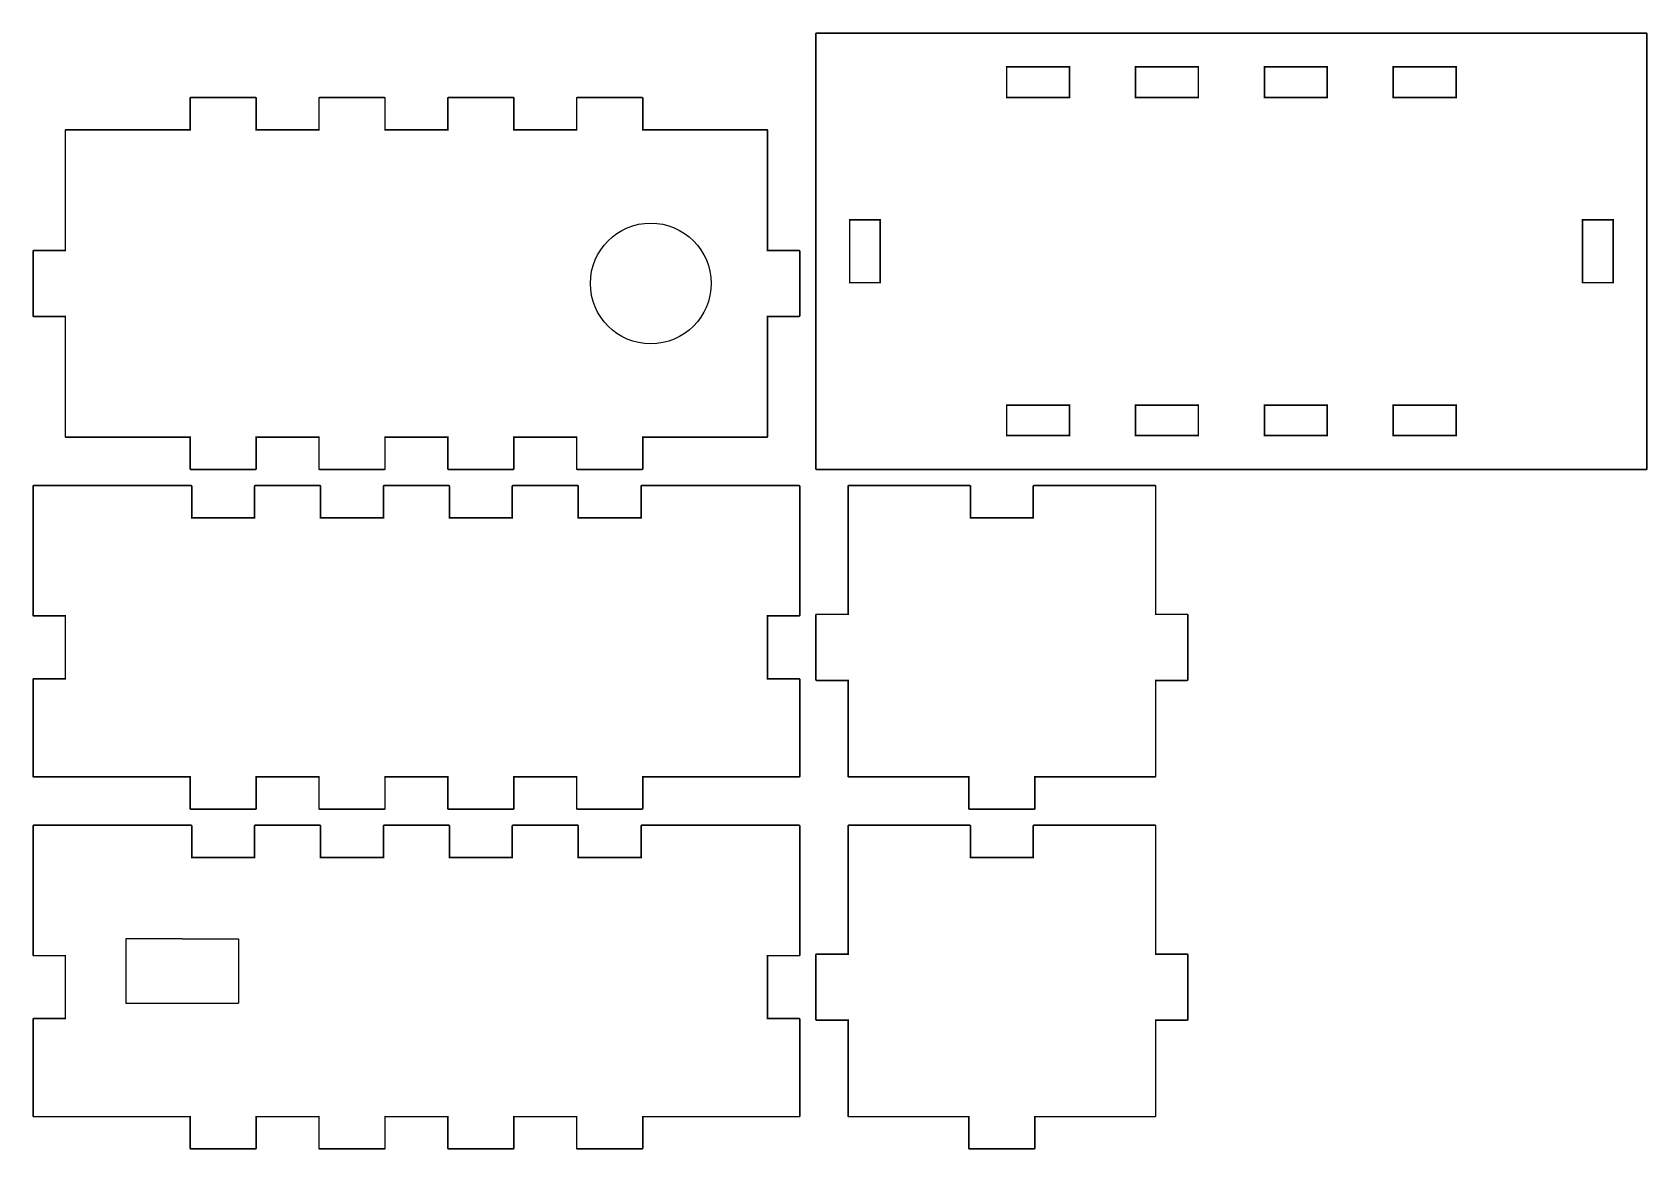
# Model space of a CAD drawing. Extents: x 10 to 210, y 22 to 161.
import ezdxf

# ---------------------------------------------------------------- set-up
doc = ezdxf.new("R2010")
doc.units = 0
doc.header["$MEASUREMENT"] = 0

msp = doc.modelspace()

# ---------------------------------------------------------------- linework, layer by layer
at = {"color": 5, "linetype": 'Continuous'}
for p, q in [((28.4995, 48.2995), (21.4995, 48.2995)), ((21.4995, 48.2995), (21.4995, 40.2995)), ((28.4995, 48.2995), (35.4995, 48.2995)), ((35.4995, 48.2995), (35.4995, 40.2995)), ((21.4995, 40.2995), (35.4995, 40.2995))]:
    msp.add_line(p, q, dxfattribs=at)
at = {"color": 0}
for points in [[(115.3, 106.6, 0.2, 0.2, 0), (202.3, 106.6, 0.2, 0.2, 0), (210.3, 106.6, 0.2, 0.2, 0), (210.316, 106.6, 0.2, 0.2, 0), (210.37, 106.63, 0.2, 0.2, 0), (210.4, 106.684, 0.2, 0.2, 0), (210.4, 106.7, 0.2, 0.2, 0), (210.4, 114.7, 0.2, 0.2, 0), (210.4, 152.701, 0.2, 0.2, 0), (210.4, 160.7, 0.2, 0.2, 0), (210.4, 160.718, 0.2, 0.2, 0), (210.37, 160.771, 0.2, 0.2, 0), (210.316, 160.801, 0.2, 0.2, 0), (210.3, 160.801, 0.2, 0.2, 0), (202.3, 160.801, 0.2, 0.2, 0), (115.3, 160.801, 0.2, 0.2, 0), (107.299, 160.801, 0.2, 0.2, 0), (107.281, 160.801, 0.2, 0.2, 0), (107.229, 160.771, 0.2, 0.2, 0), (107.2, 160.718, 0.2, 0.2, 0), (107.2, 160.7, 0.2, 0.2, 0), (107.2, 152.701, 0.2, 0.2, 0), (107.2, 114.7, 0.2, 0.2, 0), (107.2, 106.7, 0.2, 0.2, 0), (107.2, 106.684, 0.2, 0.2, 0), (107.229, 106.63, 0.2, 0.2, 0), (107.281, 106.6, 0.2, 0.2, 0), (107.299, 106.6, 0.2, 0.2, 0), (115.3, 106.6, 0.2, 0.2, 0)], [(14.1001, 110.6, 0.2, 0.2, 0), (29.6003, 110.6, 0.2, 0.2, 0), (29.5824, 110.6, 0.2, 0.2, 0), (29.5286, 110.63, 0.2, 0.2, 0), (29.4997, 110.684, 0.2, 0.2, 0), (29.4997, 110.701, 0.2, 0.2, 0), (29.4997, 106.7, 0.2, 0.2, 0), (29.4997, 106.684, 0.2, 0.2, 0), (29.5286, 106.63, 0.2, 0.2, 0), (29.5824, 106.6, 0.2, 0.2, 0), (29.6003, 106.6, 0.2, 0.2, 0), (37.5998, 106.6, 0.2, 0.2, 0), (37.6163, 106.6, 0.2, 0.2, 0), (37.67, 106.63, 0.2, 0.2, 0), (37.7003, 106.684, 0.2, 0.2, 0), (37.7003, 106.7, 0.2, 0.2, 0), (37.7003, 110.701, 0.2, 0.2, 0), (37.7003, 110.684, 0.2, 0.2, 0), (37.67, 110.63, 0.2, 0.2, 0), (37.6163, 110.6, 0.2, 0.2, 0), (37.5998, 110.6, 0.2, 0.2, 0), (45.6008, 110.6, 0.2, 0.2, 0), (45.5828, 110.6, 0.2, 0.2, 0), (45.5291, 110.63, 0.2, 0.2, 0), (45.5002, 110.684, 0.2, 0.2, 0), (45.5002, 110.701, 0.2, 0.2, 0), (45.5002, 106.7, 0.2, 0.2, 0), (45.5002, 106.684, 0.2, 0.2, 0), (45.5291, 106.63, 0.2, 0.2, 0), (45.5828, 106.6, 0.2, 0.2, 0), (45.6008, 106.6, 0.2, 0.2, 0), (53.6004, 106.6, 0.2, 0.2, 0), (53.6166, 106.6, 0.2, 0.2, 0), (53.6706, 106.63, 0.2, 0.2, 0), (53.6995, 106.684, 0.2, 0.2, 0), (53.6995, 106.7, 0.2, 0.2, 0), (53.6995, 110.701, 0.2, 0.2, 0), (53.6995, 110.684, 0.2, 0.2, 0), (53.6706, 110.63, 0.2, 0.2, 0), (53.6166, 110.6, 0.2, 0.2, 0), (53.6004, 110.6, 0.2, 0.2, 0), (61.5996, 110.6, 0.2, 0.2, 0), (61.5819, 110.6, 0.2, 0.2, 0), (61.5294, 110.63, 0.2, 0.2, 0), (61.5005, 110.684, 0.2, 0.2, 0), (61.5005, 110.701, 0.2, 0.2, 0), (61.5005, 106.7, 0.2, 0.2, 0), (61.5005, 106.684, 0.2, 0.2, 0), (61.5294, 106.63, 0.2, 0.2, 0), (61.5819, 106.6, 0.2, 0.2, 0), (61.5996, 106.6, 0.2, 0.2, 0), (69.5992, 106.6, 0.2, 0.2, 0), (69.6158, 106.6, 0.2, 0.2, 0), (69.6694, 106.63, 0.2, 0.2, 0), (69.6997, 106.684, 0.2, 0.2, 0), (69.6997, 106.7, 0.2, 0.2, 0), (69.6997, 110.701, 0.2, 0.2, 0), (69.6997, 110.684, 0.2, 0.2, 0), (69.6694, 110.63, 0.2, 0.2, 0), (69.6158, 110.6, 0.2, 0.2, 0), (69.5992, 110.6, 0.2, 0.2, 0), (77.6002, 110.6, 0.2, 0.2, 0), (77.5822, 110.6, 0.2, 0.2, 0), (77.5286, 110.63, 0.2, 0.2, 0), (77.4996, 110.684, 0.2, 0.2, 0), (77.4996, 110.701, 0.2, 0.2, 0), (77.4996, 106.7, 0.2, 0.2, 0), (77.4996, 106.684, 0.2, 0.2, 0), (77.5286, 106.63, 0.2, 0.2, 0), (77.5822, 106.6, 0.2, 0.2, 0), (77.6002, 106.6, 0.2, 0.2, 0), (85.5998, 106.6, 0.2, 0.2, 0), (85.616, 106.6, 0.2, 0.2, 0), (85.67, 106.63, 0.2, 0.2, 0), (85.7003, 106.684, 0.2, 0.2, 0), (85.7003, 106.7, 0.2, 0.2, 0), (85.7003, 110.701, 0.2, 0.2, 0), (85.7003, 110.684, 0.2, 0.2, 0), (85.67, 110.63, 0.2, 0.2, 0), (85.616, 110.6, 0.2, 0.2, 0), (85.5998, 110.6, 0.2, 0.2, 0), (101.1, 110.6, 0.2, 0.2, 0), (101.116, 110.6, 0.2, 0.2, 0), (101.17, 110.63, 0.2, 0.2, 0), (101.2, 110.684, 0.2, 0.2, 0), (101.2, 110.701, 0.2, 0.2, 0), (101.2, 125.7, 0.2, 0.2, 0), (101.2, 125.684, 0.2, 0.2, 0), (101.17, 125.63, 0.2, 0.2, 0), (101.116, 125.6, 0.2, 0.2, 0), (101.1, 125.6, 0.2, 0.2, 0), (105.1, 125.6, 0.2, 0.2, 0), (105.117, 125.6, 0.2, 0.2, 0), (105.17, 125.63, 0.2, 0.2, 0), (105.199, 125.684, 0.2, 0.2, 0), (105.199, 125.7, 0.2, 0.2, 0), (105.199, 133.7, 0.2, 0.2, 0), (105.199, 133.718, 0.2, 0.2, 0), (105.17, 133.772, 0.2, 0.2, 0), (105.117, 133.801, 0.2, 0.2, 0), (105.1, 133.801, 0.2, 0.2, 0), (101.1, 133.801, 0.2, 0.2, 0), (101.116, 133.801, 0.2, 0.2, 0), (101.17, 133.772, 0.2, 0.2, 0), (101.2, 133.718, 0.2, 0.2, 0), (101.2, 133.7, 0.2, 0.2, 0), (101.2, 148.7, 0.2, 0.2, 0), (101.2, 148.718, 0.2, 0.2, 0), (101.17, 148.772, 0.2, 0.2, 0), (101.116, 148.801, 0.2, 0.2, 0), (101.1, 148.801, 0.2, 0.2, 0), (85.5998, 148.801, 0.2, 0.2, 0), (85.616, 148.801, 0.2, 0.2, 0), (85.67, 148.772, 0.2, 0.2, 0), (85.7003, 148.718, 0.2, 0.2, 0), (85.7003, 148.7, 0.2, 0.2, 0), (85.7003, 152.701, 0.2, 0.2, 0), (85.7003, 152.718, 0.2, 0.2, 0), (85.67, 152.771, 0.2, 0.2, 0), (85.616, 152.8, 0.2, 0.2, 0), (85.5998, 152.8, 0.2, 0.2, 0), (77.6002, 152.8, 0.2, 0.2, 0), (77.5822, 152.8, 0.2, 0.2, 0), (77.5286, 152.771, 0.2, 0.2, 0), (77.4996, 152.718, 0.2, 0.2, 0), (77.4996, 152.701, 0.2, 0.2, 0), (77.4996, 148.7, 0.2, 0.2, 0), (77.4996, 148.718, 0.2, 0.2, 0), (77.5286, 148.772, 0.2, 0.2, 0), (77.5822, 148.801, 0.2, 0.2, 0), (77.6002, 148.801, 0.2, 0.2, 0), (69.5992, 148.801, 0.2, 0.2, 0), (69.6158, 148.801, 0.2, 0.2, 0), (69.6694, 148.772, 0.2, 0.2, 0), (69.6997, 148.718, 0.2, 0.2, 0), (69.6997, 148.7, 0.2, 0.2, 0), (69.6997, 152.701, 0.2, 0.2, 0), (69.6997, 152.718, 0.2, 0.2, 0), (69.6694, 152.771, 0.2, 0.2, 0), (69.6158, 152.8, 0.2, 0.2, 0), (69.5992, 152.8, 0.2, 0.2, 0), (61.5996, 152.8, 0.2, 0.2, 0), (61.5819, 152.8, 0.2, 0.2, 0), (61.5294, 152.771, 0.2, 0.2, 0), (61.5005, 152.718, 0.2, 0.2, 0), (61.5005, 152.701, 0.2, 0.2, 0), (61.5005, 148.7, 0.2, 0.2, 0), (61.5005, 148.718, 0.2, 0.2, 0), (61.5294, 148.772, 0.2, 0.2, 0), (61.5819, 148.801, 0.2, 0.2, 0), (61.5996, 148.801, 0.2, 0.2, 0), (53.6004, 148.801, 0.2, 0.2, 0), (53.6166, 148.801, 0.2, 0.2, 0), (53.6706, 148.772, 0.2, 0.2, 0), (53.6995, 148.718, 0.2, 0.2, 0), (53.6995, 148.7, 0.2, 0.2, 0), (53.6995, 152.701, 0.2, 0.2, 0), (53.6995, 152.718, 0.2, 0.2, 0), (53.6706, 152.771, 0.2, 0.2, 0), (53.6166, 152.8, 0.2, 0.2, 0), (53.6004, 152.8, 0.2, 0.2, 0), (45.6008, 152.8, 0.2, 0.2, 0), (45.5828, 152.8, 0.2, 0.2, 0), (45.5291, 152.771, 0.2, 0.2, 0), (45.5002, 152.718, 0.2, 0.2, 0), (45.5002, 152.701, 0.2, 0.2, 0), (45.5002, 148.7, 0.2, 0.2, 0), (45.5002, 148.718, 0.2, 0.2, 0), (45.5291, 148.772, 0.2, 0.2, 0), (45.5828, 148.801, 0.2, 0.2, 0), (45.6008, 148.801, 0.2, 0.2, 0), (37.5998, 148.801, 0.2, 0.2, 0), (37.6163, 148.801, 0.2, 0.2, 0), (37.67, 148.772, 0.2, 0.2, 0), (37.7003, 148.718, 0.2, 0.2, 0), (37.7003, 148.7, 0.2, 0.2, 0), (37.7003, 152.701, 0.2, 0.2, 0), (37.7003, 152.718, 0.2, 0.2, 0), (37.67, 152.771, 0.2, 0.2, 0), (37.6163, 152.8, 0.2, 0.2, 0), (37.5998, 152.8, 0.2, 0.2, 0), (29.6003, 152.8, 0.2, 0.2, 0), (29.5824, 152.8, 0.2, 0.2, 0), (29.5286, 152.771, 0.2, 0.2, 0), (29.4997, 152.718, 0.2, 0.2, 0), (29.4997, 152.701, 0.2, 0.2, 0), (29.4997, 148.7, 0.2, 0.2, 0), (29.4997, 148.718, 0.2, 0.2, 0), (29.5286, 148.772, 0.2, 0.2, 0), (29.5824, 148.801, 0.2, 0.2, 0), (29.6003, 148.801, 0.2, 0.2, 0), (14.1001, 148.801, 0.2, 0.2, 0), (14.0822, 148.801, 0.2, 0.2, 0), (14.0284, 148.772, 0.2, 0.2, 0), (13.9995, 148.718, 0.2, 0.2, 0), (13.9995, 148.7, 0.2, 0.2, 0), (13.9995, 133.7, 0.2, 0.2, 0), (13.9995, 133.718, 0.2, 0.2, 0), (14.0284, 133.772, 0.2, 0.2, 0), (14.0822, 133.801, 0.2, 0.2, 0), (14.1001, 133.801, 0.2, 0.2, 0), (10.0996, 133.801, 0.2, 0.2, 0), (10.0817, 133.801, 0.2, 0.2, 0), (10.0294, 133.772, 0.2, 0.2, 0), (10.0004, 133.718, 0.2, 0.2, 0), (10.0004, 133.7, 0.2, 0.2, 0), (10.0004, 125.7, 0.2, 0.2, 0), (10.0004, 125.684, 0.2, 0.2, 0), (10.0294, 125.63, 0.2, 0.2, 0), (10.0817, 125.6, 0.2, 0.2, 0), (10.0996, 125.6, 0.2, 0.2, 0), (14.1001, 125.6, 0.2, 0.2, 0), (14.0822, 125.6, 0.2, 0.2, 0), (14.0284, 125.63, 0.2, 0.2, 0), (13.9995, 125.684, 0.2, 0.2, 0), (13.9995, 125.7, 0.2, 0.2, 0), (13.9995, 110.701, 0.2, 0.2, 0), (13.9995, 110.684, 0.2, 0.2, 0), (14.0284, 110.63, 0.2, 0.2, 0), (14.0822, 110.6, 0.2, 0.2, 0), (14.1001, 110.6, 0.2, 0.2, 0)], [(14.1001, 68.4004, 0.2, 0.2, 0), (29.6003, 68.4004, 0.2, 0.2, 0), (29.5824, 68.4004, 0.2, 0.2, 0), (29.5286, 68.4294, 0.2, 0.2, 0), (29.4997, 68.483, 0.2, 0.2, 0), (29.4997, 68.4996, 0.2, 0.2, 0), (29.4997, 64.5005, 0.2, 0.2, 0), (29.4997, 64.4839, 0.2, 0.2, 0), (29.5286, 64.4303, 0.2, 0.2, 0), (29.5824, 64.3999, 0.2, 0.2, 0), (29.6003, 64.3999, 0.2, 0.2, 0), (37.5998, 64.3999, 0.2, 0.2, 0), (37.6163, 64.3999, 0.2, 0.2, 0), (37.67, 64.4303, 0.2, 0.2, 0), (37.7003, 64.4839, 0.2, 0.2, 0), (37.7003, 64.5005, 0.2, 0.2, 0), (37.7003, 68.4996, 0.2, 0.2, 0), (37.7003, 68.483, 0.2, 0.2, 0), (37.67, 68.4294, 0.2, 0.2, 0), (37.6163, 68.4004, 0.2, 0.2, 0), (37.5998, 68.4004, 0.2, 0.2, 0), (45.6008, 68.4004, 0.2, 0.2, 0), (45.5828, 68.4004, 0.2, 0.2, 0), (45.5291, 68.4294, 0.2, 0.2, 0), (45.5002, 68.483, 0.2, 0.2, 0), (45.5002, 68.4996, 0.2, 0.2, 0), (45.5002, 64.5005, 0.2, 0.2, 0), (45.5002, 64.4839, 0.2, 0.2, 0), (45.5291, 64.4303, 0.2, 0.2, 0), (45.5828, 64.3999, 0.2, 0.2, 0), (45.6008, 64.3999, 0.2, 0.2, 0), (53.6004, 64.3999, 0.2, 0.2, 0), (53.6166, 64.3999, 0.2, 0.2, 0), (53.6706, 64.4303, 0.2, 0.2, 0), (53.6995, 64.4839, 0.2, 0.2, 0), (53.6995, 64.5005, 0.2, 0.2, 0), (53.6995, 68.4996, 0.2, 0.2, 0), (53.6995, 68.483, 0.2, 0.2, 0), (53.6706, 68.4294, 0.2, 0.2, 0), (53.6166, 68.4004, 0.2, 0.2, 0), (53.6004, 68.4004, 0.2, 0.2, 0), (61.5996, 68.4004, 0.2, 0.2, 0), (61.5819, 68.4004, 0.2, 0.2, 0), (61.5294, 68.4294, 0.2, 0.2, 0), (61.5005, 68.483, 0.2, 0.2, 0), (61.5005, 68.4996, 0.2, 0.2, 0), (61.5005, 64.5005, 0.2, 0.2, 0), (61.5005, 64.4839, 0.2, 0.2, 0), (61.5294, 64.4303, 0.2, 0.2, 0), (61.5819, 64.3999, 0.2, 0.2, 0), (61.5996, 64.3999, 0.2, 0.2, 0), (69.5992, 64.3999, 0.2, 0.2, 0), (69.6158, 64.3999, 0.2, 0.2, 0), (69.6694, 64.4303, 0.2, 0.2, 0), (69.6997, 64.4839, 0.2, 0.2, 0), (69.6997, 64.5005, 0.2, 0.2, 0), (69.6997, 68.4996, 0.2, 0.2, 0), (69.6997, 68.483, 0.2, 0.2, 0), (69.6694, 68.4294, 0.2, 0.2, 0), (69.6158, 68.4004, 0.2, 0.2, 0), (69.5992, 68.4004, 0.2, 0.2, 0), (77.6002, 68.4004, 0.2, 0.2, 0), (77.5822, 68.4004, 0.2, 0.2, 0), (77.5286, 68.4294, 0.2, 0.2, 0), (77.4996, 68.483, 0.2, 0.2, 0), (77.4996, 68.4996, 0.2, 0.2, 0), (77.4996, 64.5005, 0.2, 0.2, 0), (77.4996, 64.4839, 0.2, 0.2, 0), (77.5286, 64.4303, 0.2, 0.2, 0), (77.5822, 64.3999, 0.2, 0.2, 0), (77.6002, 64.3999, 0.2, 0.2, 0), (85.5998, 64.3999, 0.2, 0.2, 0), (85.616, 64.3999, 0.2, 0.2, 0), (85.67, 64.4303, 0.2, 0.2, 0), (85.7003, 64.4839, 0.2, 0.2, 0), (85.7003, 64.5005, 0.2, 0.2, 0), (85.7003, 68.4996, 0.2, 0.2, 0), (85.7003, 68.483, 0.2, 0.2, 0), (85.67, 68.4294, 0.2, 0.2, 0), (85.616, 68.4004, 0.2, 0.2, 0), (85.5998, 68.4004, 0.2, 0.2, 0), (101.1, 68.4004, 0.2, 0.2, 0), (105.1, 68.4004, 0.2, 0.2, 0), (105.117, 68.4004, 0.2, 0.2, 0), (105.17, 68.4294, 0.2, 0.2, 0), (105.199, 68.483, 0.2, 0.2, 0), (105.199, 68.4996, 0.2, 0.2, 0), (105.199, 80.4997, 0.2, 0.2, 0), (105.199, 80.5173, 0.2, 0.2, 0), (105.17, 80.5713, 0.2, 0.2, 0), (105.117, 80.6002, 0.2, 0.2, 0), (105.1, 80.6002, 0.2, 0.2, 0), (101.1, 80.6002, 0.2, 0.2, 0), (101.116, 80.6002, 0.2, 0.2, 0), (101.17, 80.5713, 0.2, 0.2, 0), (101.2, 80.5173, 0.2, 0.2, 0), (101.2, 80.4997, 0.2, 0.2, 0), (101.2, 88.5003, 0.2, 0.2, 0), (101.2, 88.4837, 0.2, 0.2, 0), (101.17, 88.4301, 0.2, 0.2, 0), (101.116, 88.3998, 0.2, 0.2, 0), (101.1, 88.3998, 0.2, 0.2, 0), (105.1, 88.3998, 0.2, 0.2, 0), (105.117, 88.3998, 0.2, 0.2, 0), (105.17, 88.4301, 0.2, 0.2, 0), (105.199, 88.4837, 0.2, 0.2, 0), (105.199, 88.5003, 0.2, 0.2, 0), (105.199, 100.5, 0.2, 0.2, 0), (105.199, 104.499, 0.2, 0.2, 0), (105.199, 104.517, 0.2, 0.2, 0), (105.17, 104.571, 0.2, 0.2, 0), (105.117, 104.6, 0.2, 0.2, 0), (105.1, 104.6, 0.2, 0.2, 0), (101.1, 104.6, 0.2, 0.2, 0), (85.5998, 104.6, 0.2, 0.2, 0), (85.5818, 104.6, 0.2, 0.2, 0), (85.5292, 104.571, 0.2, 0.2, 0), (85.5003, 104.517, 0.2, 0.2, 0), (85.5003, 104.499, 0.2, 0.2, 0), (85.5003, 100.5, 0.2, 0.2, 0), (85.5003, 100.518, 0.2, 0.2, 0), (85.5292, 100.571, 0.2, 0.2, 0), (85.5818, 100.6, 0.2, 0.2, 0), (85.5998, 100.6, 0.2, 0.2, 0), (77.6002, 100.6, 0.2, 0.2, 0), (77.6168, 100.6, 0.2, 0.2, 0), (77.6704, 100.571, 0.2, 0.2, 0), (77.7007, 100.518, 0.2, 0.2, 0), (77.7007, 100.5, 0.2, 0.2, 0), (77.7007, 104.499, 0.2, 0.2, 0), (77.7007, 104.517, 0.2, 0.2, 0), (77.6704, 104.571, 0.2, 0.2, 0), (77.6168, 104.6, 0.2, 0.2, 0), (77.6002, 104.6, 0.2, 0.2, 0), (69.5992, 104.6, 0.2, 0.2, 0), (69.5812, 104.6, 0.2, 0.2, 0), (69.529, 104.571, 0.2, 0.2, 0), (69.5, 104.517, 0.2, 0.2, 0), (69.5, 104.499, 0.2, 0.2, 0), (69.5, 100.5, 0.2, 0.2, 0), (69.5, 100.518, 0.2, 0.2, 0), (69.529, 100.571, 0.2, 0.2, 0), (69.5812, 100.6, 0.2, 0.2, 0), (69.5992, 100.6, 0.2, 0.2, 0), (61.5996, 100.6, 0.2, 0.2, 0), (61.6162, 100.6, 0.2, 0.2, 0), (61.6701, 100.571, 0.2, 0.2, 0), (61.7001, 100.518, 0.2, 0.2, 0), (61.7001, 100.5, 0.2, 0.2, 0), (61.7001, 104.499, 0.2, 0.2, 0), (61.7001, 104.517, 0.2, 0.2, 0), (61.6701, 104.571, 0.2, 0.2, 0), (61.6162, 104.6, 0.2, 0.2, 0), (61.5996, 104.6, 0.2, 0.2, 0), (53.6004, 104.6, 0.2, 0.2, 0), (53.5824, 104.6, 0.2, 0.2, 0), (53.5284, 104.571, 0.2, 0.2, 0), (53.4995, 104.517, 0.2, 0.2, 0), (53.4995, 104.499, 0.2, 0.2, 0), (53.4995, 100.5, 0.2, 0.2, 0), (53.4995, 100.518, 0.2, 0.2, 0), (53.5284, 100.571, 0.2, 0.2, 0), (53.5824, 100.6, 0.2, 0.2, 0), (53.6004, 100.6, 0.2, 0.2, 0), (45.6008, 100.6, 0.2, 0.2, 0), (45.6173, 100.6, 0.2, 0.2, 0), (45.6696, 100.571, 0.2, 0.2, 0), (45.6999, 100.518, 0.2, 0.2, 0), (45.6999, 100.5, 0.2, 0.2, 0), (45.6999, 104.499, 0.2, 0.2, 0), (45.6999, 104.517, 0.2, 0.2, 0), (45.6696, 104.571, 0.2, 0.2, 0), (45.6173, 104.6, 0.2, 0.2, 0), (45.6008, 104.6, 0.2, 0.2, 0), (37.5998, 104.6, 0.2, 0.2, 0), (37.5818, 104.6, 0.2, 0.2, 0), (37.5296, 104.571, 0.2, 0.2, 0), (37.5006, 104.517, 0.2, 0.2, 0), (37.5006, 104.499, 0.2, 0.2, 0), (37.5006, 100.5, 0.2, 0.2, 0), (37.5006, 100.518, 0.2, 0.2, 0), (37.5296, 100.571, 0.2, 0.2, 0), (37.5818, 100.6, 0.2, 0.2, 0), (37.5998, 100.6, 0.2, 0.2, 0), (29.6003, 100.6, 0.2, 0.2, 0), (29.6168, 100.6, 0.2, 0.2, 0), (29.6706, 100.571, 0.2, 0.2, 0), (29.6995, 100.518, 0.2, 0.2, 0), (29.6995, 100.5, 0.2, 0.2, 0), (29.6995, 104.499, 0.2, 0.2, 0), (29.6995, 104.517, 0.2, 0.2, 0), (29.6706, 104.571, 0.2, 0.2, 0), (29.6168, 104.6, 0.2, 0.2, 0), (29.6003, 104.6, 0.2, 0.2, 0), (14.1001, 104.6, 0.2, 0.2, 0), (10.0996, 104.6, 0.2, 0.2, 0), (10.0817, 104.6, 0.2, 0.2, 0), (10.0294, 104.571, 0.2, 0.2, 0), (10.0004, 104.517, 0.2, 0.2, 0), (10.0004, 104.499, 0.2, 0.2, 0), (10.0004, 100.5, 0.2, 0.2, 0), (10.0004, 88.5003, 0.2, 0.2, 0), (10.0004, 88.4837, 0.2, 0.2, 0), (10.0294, 88.4301, 0.2, 0.2, 0), (10.0817, 88.3998, 0.2, 0.2, 0), (10.0996, 88.3998, 0.2, 0.2, 0), (14.1001, 88.3998, 0.2, 0.2, 0), (14.0822, 88.3998, 0.2, 0.2, 0), (14.0284, 88.4301, 0.2, 0.2, 0), (13.9995, 88.4837, 0.2, 0.2, 0), (13.9995, 88.5003, 0.2, 0.2, 0), (13.9995, 80.4997, 0.2, 0.2, 0), (13.9995, 80.5173, 0.2, 0.2, 0), (14.0284, 80.5713, 0.2, 0.2, 0), (14.0822, 80.6002, 0.2, 0.2, 0), (14.1001, 80.6002, 0.2, 0.2, 0), (10.0996, 80.6002, 0.2, 0.2, 0), (10.0817, 80.6002, 0.2, 0.2, 0), (10.0294, 80.5713, 0.2, 0.2, 0), (10.0004, 80.5173, 0.2, 0.2, 0), (10.0004, 80.4997, 0.2, 0.2, 0), (10.0004, 68.4996, 0.2, 0.2, 0), (10.0004, 68.483, 0.2, 0.2, 0), (10.0294, 68.4294, 0.2, 0.2, 0), (10.0817, 68.4004, 0.2, 0.2, 0), (10.0996, 68.4004, 0.2, 0.2, 0), (14.1001, 68.4004, 0.2, 0.2, 0)], [(111.3, 68.4004, 0.2, 0.2, 0), (126.3, 68.4004, 0.2, 0.2, 0), (126.282, 68.4004, 0.2, 0.2, 0), (126.228, 68.4294, 0.2, 0.2, 0), (126.199, 68.483, 0.2, 0.2, 0), (126.199, 68.4996, 0.2, 0.2, 0), (126.199, 64.5005, 0.2, 0.2, 0), (126.199, 64.4839, 0.2, 0.2, 0), (126.228, 64.4303, 0.2, 0.2, 0), (126.282, 64.3999, 0.2, 0.2, 0), (126.3, 64.3999, 0.2, 0.2, 0), (134.299, 64.3999, 0.2, 0.2, 0), (134.316, 64.3999, 0.2, 0.2, 0), (134.37, 64.4303, 0.2, 0.2, 0), (134.4, 64.4839, 0.2, 0.2, 0), (134.4, 64.5005, 0.2, 0.2, 0), (134.4, 68.4996, 0.2, 0.2, 0), (134.4, 68.483, 0.2, 0.2, 0), (134.37, 68.4294, 0.2, 0.2, 0), (134.316, 68.4004, 0.2, 0.2, 0), (134.299, 68.4004, 0.2, 0.2, 0), (149.301, 68.4004, 0.2, 0.2, 0), (149.317, 68.4004, 0.2, 0.2, 0), (149.37, 68.4294, 0.2, 0.2, 0), (149.4, 68.483, 0.2, 0.2, 0), (149.4, 68.4996, 0.2, 0.2, 0), (149.4, 80.4997, 0.2, 0.2, 0), (149.4, 80.4831, 0.2, 0.2, 0), (149.37, 80.4291, 0.2, 0.2, 0), (149.317, 80.4002, 0.2, 0.2, 0), (149.301, 80.4002, 0.2, 0.2, 0), (153.3, 80.4002, 0.2, 0.2, 0), (153.317, 80.4002, 0.2, 0.2, 0), (153.37, 80.4291, 0.2, 0.2, 0), (153.4, 80.4831, 0.2, 0.2, 0), (153.4, 80.4997, 0.2, 0.2, 0), (153.4, 88.5003, 0.2, 0.2, 0), (153.4, 88.5183, 0.2, 0.2, 0), (153.37, 88.5705, 0.2, 0.2, 0), (153.317, 88.5994, 0.2, 0.2, 0), (153.3, 88.5994, 0.2, 0.2, 0), (149.301, 88.5994, 0.2, 0.2, 0), (149.317, 88.5994, 0.2, 0.2, 0), (149.37, 88.5705, 0.2, 0.2, 0), (149.4, 88.5183, 0.2, 0.2, 0), (149.4, 88.5003, 0.2, 0.2, 0), (149.4, 100.5, 0.2, 0.2, 0), (149.4, 104.499, 0.2, 0.2, 0), (149.4, 104.517, 0.2, 0.2, 0), (149.37, 104.571, 0.2, 0.2, 0), (149.317, 104.6, 0.2, 0.2, 0), (149.301, 104.6, 0.2, 0.2, 0), (134.299, 104.6, 0.2, 0.2, 0), (134.282, 104.6, 0.2, 0.2, 0), (134.229, 104.571, 0.2, 0.2, 0), (134.2, 104.517, 0.2, 0.2, 0), (134.2, 104.499, 0.2, 0.2, 0), (134.2, 100.5, 0.2, 0.2, 0), (134.2, 100.518, 0.2, 0.2, 0), (134.229, 100.571, 0.2, 0.2, 0), (134.282, 100.6, 0.2, 0.2, 0), (134.299, 100.6, 0.2, 0.2, 0), (126.3, 100.6, 0.2, 0.2, 0), (126.317, 100.6, 0.2, 0.2, 0), (126.37, 100.571, 0.2, 0.2, 0), (126.401, 100.518, 0.2, 0.2, 0), (126.401, 100.5, 0.2, 0.2, 0), (126.401, 104.499, 0.2, 0.2, 0), (126.401, 104.517, 0.2, 0.2, 0), (126.37, 104.571, 0.2, 0.2, 0), (126.317, 104.6, 0.2, 0.2, 0), (126.3, 104.6, 0.2, 0.2, 0), (111.3, 104.6, 0.2, 0.2, 0), (111.282, 104.6, 0.2, 0.2, 0), (111.23, 104.571, 0.2, 0.2, 0), (111.201, 104.517, 0.2, 0.2, 0), (111.201, 104.499, 0.2, 0.2, 0), (111.201, 100.5, 0.2, 0.2, 0), (111.201, 88.5003, 0.2, 0.2, 0), (111.201, 88.5183, 0.2, 0.2, 0), (111.23, 88.5705, 0.2, 0.2, 0), (111.282, 88.5994, 0.2, 0.2, 0), (111.3, 88.5994, 0.2, 0.2, 0), (107.299, 88.5994, 0.2, 0.2, 0), (107.281, 88.5994, 0.2, 0.2, 0), (107.229, 88.5705, 0.2, 0.2, 0), (107.2, 88.5183, 0.2, 0.2, 0), (107.2, 88.5003, 0.2, 0.2, 0), (107.2, 80.4997, 0.2, 0.2, 0), (107.2, 80.4831, 0.2, 0.2, 0), (107.229, 80.4291, 0.2, 0.2, 0), (107.281, 80.4002, 0.2, 0.2, 0), (107.299, 80.4002, 0.2, 0.2, 0), (111.3, 80.4002, 0.2, 0.2, 0), (111.282, 80.4002, 0.2, 0.2, 0), (111.23, 80.4291, 0.2, 0.2, 0), (111.201, 80.4831, 0.2, 0.2, 0), (111.201, 80.4997, 0.2, 0.2, 0), (111.201, 68.4996, 0.2, 0.2, 0), (111.201, 68.483, 0.2, 0.2, 0), (111.23, 68.4294, 0.2, 0.2, 0), (111.282, 68.4004, 0.2, 0.2, 0), (111.3, 68.4004, 0.2, 0.2, 0)], [(14.1001, 26.2006, 0.2, 0.2, 0), (29.6003, 26.2006, 0.2, 0.2, 0), (29.5824, 26.2006, 0.2, 0.2, 0), (29.5286, 26.2296, 0.2, 0.2, 0), (29.4997, 26.2833, 0.2, 0.2, 0), (29.4997, 26.2999, 0.2, 0.2, 0), (29.4997, 22.3008, 0.2, 0.2, 0), (29.4997, 22.2843, 0.2, 0.2, 0), (29.5286, 22.2305, 0.2, 0.2, 0), (29.5824, 22.2002, 0.2, 0.2, 0), (29.6003, 22.2002, 0.2, 0.2, 0), (37.5998, 22.2002, 0.2, 0.2, 0), (37.6163, 22.2002, 0.2, 0.2, 0), (37.67, 22.2305, 0.2, 0.2, 0), (37.7003, 22.2843, 0.2, 0.2, 0), (37.7003, 22.3008, 0.2, 0.2, 0), (37.7003, 26.2999, 0.2, 0.2, 0), (37.7003, 26.2833, 0.2, 0.2, 0), (37.67, 26.2296, 0.2, 0.2, 0), (37.6163, 26.2006, 0.2, 0.2, 0), (37.5998, 26.2006, 0.2, 0.2, 0), (45.6008, 26.2006, 0.2, 0.2, 0), (45.5828, 26.2006, 0.2, 0.2, 0), (45.5291, 26.2296, 0.2, 0.2, 0), (45.5002, 26.2833, 0.2, 0.2, 0), (45.5002, 26.2999, 0.2, 0.2, 0), (45.5002, 22.3008, 0.2, 0.2, 0), (45.5002, 22.2843, 0.2, 0.2, 0), (45.5291, 22.2305, 0.2, 0.2, 0), (45.5828, 22.2002, 0.2, 0.2, 0), (45.6008, 22.2002, 0.2, 0.2, 0), (53.6004, 22.2002, 0.2, 0.2, 0), (53.6166, 22.2002, 0.2, 0.2, 0), (53.6706, 22.2305, 0.2, 0.2, 0), (53.6995, 22.2843, 0.2, 0.2, 0), (53.6995, 22.3008, 0.2, 0.2, 0), (53.6995, 26.2999, 0.2, 0.2, 0), (53.6995, 26.2833, 0.2, 0.2, 0), (53.6706, 26.2296, 0.2, 0.2, 0), (53.6166, 26.2006, 0.2, 0.2, 0), (53.6004, 26.2006, 0.2, 0.2, 0), (61.5996, 26.2006, 0.2, 0.2, 0), (61.5819, 26.2006, 0.2, 0.2, 0), (61.5294, 26.2296, 0.2, 0.2, 0), (61.5005, 26.2833, 0.2, 0.2, 0), (61.5005, 26.2999, 0.2, 0.2, 0), (61.5005, 22.3008, 0.2, 0.2, 0), (61.5005, 22.2843, 0.2, 0.2, 0), (61.5294, 22.2305, 0.2, 0.2, 0), (61.5819, 22.2002, 0.2, 0.2, 0), (61.5996, 22.2002, 0.2, 0.2, 0), (69.5992, 22.2002, 0.2, 0.2, 0), (69.6158, 22.2002, 0.2, 0.2, 0), (69.6694, 22.2305, 0.2, 0.2, 0), (69.6997, 22.2843, 0.2, 0.2, 0), (69.6997, 22.3008, 0.2, 0.2, 0), (69.6997, 26.2999, 0.2, 0.2, 0), (69.6997, 26.2833, 0.2, 0.2, 0), (69.6694, 26.2296, 0.2, 0.2, 0), (69.6158, 26.2006, 0.2, 0.2, 0), (69.5992, 26.2006, 0.2, 0.2, 0), (77.6002, 26.2006, 0.2, 0.2, 0), (77.5822, 26.2006, 0.2, 0.2, 0), (77.5286, 26.2296, 0.2, 0.2, 0), (77.4996, 26.2833, 0.2, 0.2, 0), (77.4996, 26.2999, 0.2, 0.2, 0), (77.4996, 22.3008, 0.2, 0.2, 0), (77.4996, 22.2843, 0.2, 0.2, 0), (77.5286, 22.2305, 0.2, 0.2, 0), (77.5822, 22.2002, 0.2, 0.2, 0), (77.6002, 22.2002, 0.2, 0.2, 0), (85.5998, 22.2002, 0.2, 0.2, 0), (85.616, 22.2002, 0.2, 0.2, 0), (85.67, 22.2305, 0.2, 0.2, 0), (85.7003, 22.2843, 0.2, 0.2, 0), (85.7003, 22.3008, 0.2, 0.2, 0), (85.7003, 26.2999, 0.2, 0.2, 0), (85.7003, 26.2833, 0.2, 0.2, 0), (85.67, 26.2296, 0.2, 0.2, 0), (85.616, 26.2006, 0.2, 0.2, 0), (85.5998, 26.2006, 0.2, 0.2, 0), (101.1, 26.2006, 0.2, 0.2, 0), (105.1, 26.2006, 0.2, 0.2, 0), (105.117, 26.2006, 0.2, 0.2, 0), (105.17, 26.2296, 0.2, 0.2, 0), (105.199, 26.2833, 0.2, 0.2, 0), (105.199, 26.2999, 0.2, 0.2, 0), (105.199, 38.2997, 0.2, 0.2, 0), (105.199, 38.3177, 0.2, 0.2, 0), (105.17, 38.3716, 0.2, 0.2, 0), (105.117, 38.4006, 0.2, 0.2, 0), (105.1, 38.4006, 0.2, 0.2, 0), (101.1, 38.4006, 0.2, 0.2, 0), (101.116, 38.4006, 0.2, 0.2, 0), (101.17, 38.3716, 0.2, 0.2, 0), (101.2, 38.3177, 0.2, 0.2, 0), (101.2, 38.2997, 0.2, 0.2, 0), (101.2, 46.2993, 0.2, 0.2, 0), (101.2, 46.2827, 0.2, 0.2, 0), (101.17, 46.2305, 0.2, 0.2, 0), (101.116, 46.2001, 0.2, 0.2, 0), (101.1, 46.2001, 0.2, 0.2, 0), (105.1, 46.2001, 0.2, 0.2, 0), (105.117, 46.2001, 0.2, 0.2, 0), (105.17, 46.2305, 0.2, 0.2, 0), (105.199, 46.2827, 0.2, 0.2, 0), (105.199, 46.2993, 0.2, 0.2, 0), (105.199, 58.3008, 0.2, 0.2, 0), (105.199, 62.2999, 0.2, 0.2, 0), (105.199, 62.3175, 0.2, 0.2, 0), (105.17, 62.3715, 0.2, 0.2, 0), (105.117, 62.4004, 0.2, 0.2, 0), (105.1, 62.4004, 0.2, 0.2, 0), (101.1, 62.4004, 0.2, 0.2, 0), (85.5998, 62.4004, 0.2, 0.2, 0), (85.5818, 62.4004, 0.2, 0.2, 0), (85.5292, 62.3715, 0.2, 0.2, 0), (85.5003, 62.3175, 0.2, 0.2, 0), (85.5003, 62.2999, 0.2, 0.2, 0), (85.5003, 58.3008, 0.2, 0.2, 0), (85.5003, 58.3188, 0.2, 0.2, 0), (85.5292, 58.371, 0.2, 0.2, 0), (85.5818, 58.3999, 0.2, 0.2, 0), (85.5998, 58.3999, 0.2, 0.2, 0), (77.6002, 58.3999, 0.2, 0.2, 0), (77.6168, 58.3999, 0.2, 0.2, 0), (77.6704, 58.371, 0.2, 0.2, 0), (77.7007, 58.3188, 0.2, 0.2, 0), (77.7007, 58.3008, 0.2, 0.2, 0), (77.7007, 62.2999, 0.2, 0.2, 0), (77.7007, 62.3175, 0.2, 0.2, 0), (77.6704, 62.3715, 0.2, 0.2, 0), (77.6168, 62.4004, 0.2, 0.2, 0), (77.6002, 62.4004, 0.2, 0.2, 0), (69.5992, 62.4004, 0.2, 0.2, 0), (69.5812, 62.4004, 0.2, 0.2, 0), (69.529, 62.3715, 0.2, 0.2, 0), (69.5, 62.3175, 0.2, 0.2, 0), (69.5, 62.2999, 0.2, 0.2, 0), (69.5, 58.3008, 0.2, 0.2, 0), (69.5, 58.3188, 0.2, 0.2, 0), (69.529, 58.371, 0.2, 0.2, 0), (69.5812, 58.3999, 0.2, 0.2, 0), (69.5992, 58.3999, 0.2, 0.2, 0), (61.5996, 58.3999, 0.2, 0.2, 0), (61.6162, 58.3999, 0.2, 0.2, 0), (61.6701, 58.371, 0.2, 0.2, 0), (61.7001, 58.3188, 0.2, 0.2, 0), (61.7001, 58.3008, 0.2, 0.2, 0), (61.7001, 62.2999, 0.2, 0.2, 0), (61.7001, 62.3175, 0.2, 0.2, 0), (61.6701, 62.3715, 0.2, 0.2, 0), (61.6162, 62.4004, 0.2, 0.2, 0), (61.5996, 62.4004, 0.2, 0.2, 0), (53.6004, 62.4004, 0.2, 0.2, 0), (53.5824, 62.4004, 0.2, 0.2, 0), (53.5284, 62.3715, 0.2, 0.2, 0), (53.4995, 62.3175, 0.2, 0.2, 0), (53.4995, 62.2999, 0.2, 0.2, 0), (53.4995, 58.3008, 0.2, 0.2, 0), (53.4995, 58.3188, 0.2, 0.2, 0), (53.5284, 58.371, 0.2, 0.2, 0), (53.5824, 58.3999, 0.2, 0.2, 0), (53.6004, 58.3999, 0.2, 0.2, 0), (45.6008, 58.3999, 0.2, 0.2, 0), (45.6173, 58.3999, 0.2, 0.2, 0), (45.6696, 58.371, 0.2, 0.2, 0), (45.6999, 58.3188, 0.2, 0.2, 0), (45.6999, 58.3008, 0.2, 0.2, 0), (45.6999, 62.2999, 0.2, 0.2, 0), (45.6999, 62.3175, 0.2, 0.2, 0), (45.6696, 62.3715, 0.2, 0.2, 0), (45.6173, 62.4004, 0.2, 0.2, 0), (45.6008, 62.4004, 0.2, 0.2, 0), (37.5998, 62.4004, 0.2, 0.2, 0), (37.5818, 62.4004, 0.2, 0.2, 0), (37.5296, 62.3715, 0.2, 0.2, 0), (37.5006, 62.3175, 0.2, 0.2, 0), (37.5006, 62.2999, 0.2, 0.2, 0), (37.5006, 58.3008, 0.2, 0.2, 0), (37.5006, 58.3188, 0.2, 0.2, 0), (37.5296, 58.371, 0.2, 0.2, 0), (37.5818, 58.3999, 0.2, 0.2, 0), (37.5998, 58.3999, 0.2, 0.2, 0), (29.6003, 58.3999, 0.2, 0.2, 0), (29.6168, 58.3999, 0.2, 0.2, 0), (29.6706, 58.371, 0.2, 0.2, 0), (29.6995, 58.3188, 0.2, 0.2, 0), (29.6995, 58.3008, 0.2, 0.2, 0), (29.6995, 62.2999, 0.2, 0.2, 0), (29.6995, 62.3175, 0.2, 0.2, 0), (29.6706, 62.3715, 0.2, 0.2, 0), (29.6168, 62.4004, 0.2, 0.2, 0), (29.6003, 62.4004, 0.2, 0.2, 0), (14.1001, 62.4004, 0.2, 0.2, 0), (10.0996, 62.4004, 0.2, 0.2, 0), (10.0817, 62.4004, 0.2, 0.2, 0), (10.0294, 62.3715, 0.2, 0.2, 0), (10.0004, 62.3175, 0.2, 0.2, 0), (10.0004, 62.2999, 0.2, 0.2, 0), (10.0004, 58.3008, 0.2, 0.2, 0), (10.0004, 46.2993, 0.2, 0.2, 0), (10.0004, 46.2827, 0.2, 0.2, 0), (10.0294, 46.2305, 0.2, 0.2, 0), (10.0817, 46.2001, 0.2, 0.2, 0), (10.0996, 46.2001, 0.2, 0.2, 0), (14.1001, 46.2001, 0.2, 0.2, 0), (14.0822, 46.2001, 0.2, 0.2, 0), (14.0284, 46.2305, 0.2, 0.2, 0), (13.9995, 46.2827, 0.2, 0.2, 0), (13.9995, 46.2993, 0.2, 0.2, 0), (13.9995, 38.2997, 0.2, 0.2, 0), (13.9995, 38.3177, 0.2, 0.2, 0), (14.0284, 38.3716, 0.2, 0.2, 0), (14.0822, 38.4006, 0.2, 0.2, 0), (14.1001, 38.4006, 0.2, 0.2, 0), (10.0996, 38.4006, 0.2, 0.2, 0), (10.0817, 38.4006, 0.2, 0.2, 0), (10.0294, 38.3716, 0.2, 0.2, 0), (10.0004, 38.3177, 0.2, 0.2, 0), (10.0004, 38.2997, 0.2, 0.2, 0), (10.0004, 26.2999, 0.2, 0.2, 0), (10.0004, 26.2833, 0.2, 0.2, 0), (10.0294, 26.2296, 0.2, 0.2, 0), (10.0817, 26.2006, 0.2, 0.2, 0), (10.0996, 26.2006, 0.2, 0.2, 0), (14.1001, 26.2006, 0.2, 0.2, 0)], [(111.3, 26.2006, 0.2, 0.2, 0), (126.3, 26.2006, 0.2, 0.2, 0), (126.282, 26.2006, 0.2, 0.2, 0), (126.228, 26.2296, 0.2, 0.2, 0), (126.199, 26.2833, 0.2, 0.2, 0), (126.199, 26.2999, 0.2, 0.2, 0), (126.199, 22.3008, 0.2, 0.2, 0), (126.199, 22.2843, 0.2, 0.2, 0), (126.228, 22.2305, 0.2, 0.2, 0), (126.282, 22.2002, 0.2, 0.2, 0), (126.3, 22.2002, 0.2, 0.2, 0), (134.299, 22.2002, 0.2, 0.2, 0), (134.316, 22.2002, 0.2, 0.2, 0), (134.37, 22.2305, 0.2, 0.2, 0), (134.4, 22.2843, 0.2, 0.2, 0), (134.4, 22.3008, 0.2, 0.2, 0), (134.4, 26.2999, 0.2, 0.2, 0), (134.4, 26.2833, 0.2, 0.2, 0), (134.37, 26.2296, 0.2, 0.2, 0), (134.316, 26.2006, 0.2, 0.2, 0), (134.299, 26.2006, 0.2, 0.2, 0), (149.301, 26.2006, 0.2, 0.2, 0), (149.317, 26.2006, 0.2, 0.2, 0), (149.37, 26.2296, 0.2, 0.2, 0), (149.4, 26.2833, 0.2, 0.2, 0), (149.4, 26.2999, 0.2, 0.2, 0), (149.4, 38.2997, 0.2, 0.2, 0), (149.4, 38.2834, 0.2, 0.2, 0), (149.37, 38.2295, 0.2, 0.2, 0), (149.317, 38.1991, 0.2, 0.2, 0), (149.301, 38.1991, 0.2, 0.2, 0), (153.3, 38.1991, 0.2, 0.2, 0), (153.317, 38.1991, 0.2, 0.2, 0), (153.37, 38.2295, 0.2, 0.2, 0), (153.4, 38.2834, 0.2, 0.2, 0), (153.4, 38.2997, 0.2, 0.2, 0), (153.4, 46.2993, 0.2, 0.2, 0), (153.4, 46.3173, 0.2, 0.2, 0), (153.37, 46.3709, 0.2, 0.2, 0), (153.317, 46.3998, 0.2, 0.2, 0), (153.3, 46.3998, 0.2, 0.2, 0), (149.301, 46.3998, 0.2, 0.2, 0), (149.317, 46.3998, 0.2, 0.2, 0), (149.37, 46.3709, 0.2, 0.2, 0), (149.4, 46.3173, 0.2, 0.2, 0), (149.4, 46.2993, 0.2, 0.2, 0), (149.4, 58.3008, 0.2, 0.2, 0), (149.4, 62.2999, 0.2, 0.2, 0), (149.4, 62.3175, 0.2, 0.2, 0), (149.37, 62.3715, 0.2, 0.2, 0), (149.317, 62.4004, 0.2, 0.2, 0), (149.301, 62.4004, 0.2, 0.2, 0), (134.299, 62.4004, 0.2, 0.2, 0), (134.282, 62.4004, 0.2, 0.2, 0), (134.229, 62.3715, 0.2, 0.2, 0), (134.2, 62.3175, 0.2, 0.2, 0), (134.2, 62.2999, 0.2, 0.2, 0), (134.2, 58.3008, 0.2, 0.2, 0), (134.2, 58.3188, 0.2, 0.2, 0), (134.229, 58.371, 0.2, 0.2, 0), (134.282, 58.3999, 0.2, 0.2, 0), (134.299, 58.3999, 0.2, 0.2, 0), (126.3, 58.3999, 0.2, 0.2, 0), (126.317, 58.3999, 0.2, 0.2, 0), (126.37, 58.371, 0.2, 0.2, 0), (126.401, 58.3188, 0.2, 0.2, 0), (126.401, 58.3008, 0.2, 0.2, 0), (126.401, 62.2999, 0.2, 0.2, 0), (126.401, 62.3175, 0.2, 0.2, 0), (126.37, 62.3715, 0.2, 0.2, 0), (126.317, 62.4004, 0.2, 0.2, 0), (126.3, 62.4004, 0.2, 0.2, 0), (111.3, 62.4004, 0.2, 0.2, 0), (111.282, 62.4004, 0.2, 0.2, 0), (111.23, 62.3715, 0.2, 0.2, 0), (111.201, 62.3175, 0.2, 0.2, 0), (111.201, 62.2999, 0.2, 0.2, 0), (111.201, 58.3008, 0.2, 0.2, 0), (111.201, 46.2993, 0.2, 0.2, 0), (111.201, 46.3173, 0.2, 0.2, 0), (111.23, 46.3709, 0.2, 0.2, 0), (111.282, 46.3998, 0.2, 0.2, 0), (111.3, 46.3998, 0.2, 0.2, 0), (107.299, 46.3998, 0.2, 0.2, 0), (107.281, 46.3998, 0.2, 0.2, 0), (107.229, 46.3709, 0.2, 0.2, 0), (107.2, 46.3173, 0.2, 0.2, 0), (107.2, 46.2993, 0.2, 0.2, 0), (107.2, 38.2997, 0.2, 0.2, 0), (107.2, 38.2834, 0.2, 0.2, 0), (107.229, 38.2295, 0.2, 0.2, 0), (107.281, 38.1991, 0.2, 0.2, 0), (107.299, 38.1991, 0.2, 0.2, 0), (111.3, 38.1991, 0.2, 0.2, 0), (111.282, 38.1991, 0.2, 0.2, 0), (111.23, 38.2295, 0.2, 0.2, 0), (111.201, 38.2834, 0.2, 0.2, 0), (111.201, 38.2997, 0.2, 0.2, 0), (111.201, 26.2999, 0.2, 0.2, 0), (111.201, 26.2833, 0.2, 0.2, 0), (111.23, 26.2296, 0.2, 0.2, 0), (111.282, 26.2006, 0.2, 0.2, 0), (111.3, 26.2006, 0.2, 0.2, 0)]]:
    msp.add_lwpolyline(points, format="xyseb", close=True, dxfattribs=at)
at = {"color": 5}
for points in [[(134.8, 156.6, 0.2, 0.2, 0), (138.8, 156.6, 0.2, 0.2, 0), (138.782, 156.6, 0.2, 0.2, 0), (138.728, 156.629, 0.2, 0.2, 0), (138.7, 156.683, 0.2, 0.2, 0), (138.7, 156.7, 0.2, 0.2, 0), (138.7, 152.701, 0.2, 0.2, 0), (138.7, 152.718, 0.2, 0.2, 0), (138.728, 152.771, 0.2, 0.2, 0), (138.782, 152.8, 0.2, 0.2, 0), (138.8, 152.8, 0.2, 0.2, 0), (130.8, 152.8, 0.2, 0.2, 0), (130.817, 152.8, 0.2, 0.2, 0), (130.871, 152.771, 0.2, 0.2, 0), (130.9, 152.718, 0.2, 0.2, 0), (130.9, 152.701, 0.2, 0.2, 0), (130.9, 156.7, 0.2, 0.2, 0), (130.9, 156.683, 0.2, 0.2, 0), (130.871, 156.629, 0.2, 0.2, 0), (130.817, 156.6, 0.2, 0.2, 0), (130.8, 156.6, 0.2, 0.2, 0), (134.8, 156.6, 0.2, 0.2, 0)], [(150.8, 156.6, 0.2, 0.2, 0), (154.801, 156.6, 0.2, 0.2, 0), (154.783, 156.6, 0.2, 0.2, 0), (154.729, 156.629, 0.2, 0.2, 0), (154.7, 156.683, 0.2, 0.2, 0), (154.7, 156.7, 0.2, 0.2, 0), (154.7, 152.701, 0.2, 0.2, 0), (154.7, 152.718, 0.2, 0.2, 0), (154.729, 152.771, 0.2, 0.2, 0), (154.783, 152.8, 0.2, 0.2, 0), (154.801, 152.8, 0.2, 0.2, 0), (146.8, 152.8, 0.2, 0.2, 0), (146.816, 152.8, 0.2, 0.2, 0), (146.87, 152.771, 0.2, 0.2, 0), (146.9, 152.718, 0.2, 0.2, 0), (146.9, 152.701, 0.2, 0.2, 0), (146.9, 156.7, 0.2, 0.2, 0), (146.9, 156.683, 0.2, 0.2, 0), (146.87, 156.629, 0.2, 0.2, 0), (146.816, 156.6, 0.2, 0.2, 0), (146.8, 156.6, 0.2, 0.2, 0), (150.8, 156.6, 0.2, 0.2, 0)], [(166.8, 156.6, 0.2, 0.2, 0), (170.799, 156.6, 0.2, 0.2, 0), (170.781, 156.6, 0.2, 0.2, 0), (170.729, 156.629, 0.2, 0.2, 0), (170.7, 156.683, 0.2, 0.2, 0), (170.7, 156.7, 0.2, 0.2, 0), (170.7, 152.701, 0.2, 0.2, 0), (170.7, 152.718, 0.2, 0.2, 0), (170.729, 152.771, 0.2, 0.2, 0), (170.781, 152.8, 0.2, 0.2, 0), (170.799, 152.8, 0.2, 0.2, 0), (162.8, 152.8, 0.2, 0.2, 0), (162.816, 152.8, 0.2, 0.2, 0), (162.87, 152.771, 0.2, 0.2, 0), (162.901, 152.718, 0.2, 0.2, 0), (162.901, 152.701, 0.2, 0.2, 0), (162.901, 156.7, 0.2, 0.2, 0), (162.901, 156.683, 0.2, 0.2, 0), (162.87, 156.629, 0.2, 0.2, 0), (162.816, 156.6, 0.2, 0.2, 0), (162.8, 156.6, 0.2, 0.2, 0), (166.8, 156.6, 0.2, 0.2, 0)], [(182.8, 156.6, 0.2, 0.2, 0), (186.8, 156.6, 0.2, 0.2, 0), (186.782, 156.6, 0.2, 0.2, 0), (186.728, 156.629, 0.2, 0.2, 0), (186.7, 156.683, 0.2, 0.2, 0), (186.7, 156.7, 0.2, 0.2, 0), (186.7, 152.701, 0.2, 0.2, 0), (186.7, 152.718, 0.2, 0.2, 0), (186.728, 152.771, 0.2, 0.2, 0), (186.782, 152.8, 0.2, 0.2, 0), (186.8, 152.8, 0.2, 0.2, 0), (178.8, 152.8, 0.2, 0.2, 0), (178.817, 152.8, 0.2, 0.2, 0), (178.871, 152.771, 0.2, 0.2, 0), (178.9, 152.718, 0.2, 0.2, 0), (178.9, 152.701, 0.2, 0.2, 0), (178.9, 156.7, 0.2, 0.2, 0), (178.9, 156.683, 0.2, 0.2, 0), (178.871, 156.629, 0.2, 0.2, 0), (178.817, 156.6, 0.2, 0.2, 0), (178.8, 156.6, 0.2, 0.2, 0), (182.8, 156.6, 0.2, 0.2, 0)], [(111.401, 133.7, 0.2, 0.2, 0), (111.401, 137.7, 0.2, 0.2, 0), (111.401, 137.684, 0.2, 0.2, 0), (111.37, 137.63, 0.2, 0.2, 0), (111.317, 137.6, 0.2, 0.2, 0), (111.3, 137.6, 0.2, 0.2, 0), (115.3, 137.6, 0.2, 0.2, 0), (115.282, 137.6, 0.2, 0.2, 0), (115.229, 137.63, 0.2, 0.2, 0), (115.2, 137.684, 0.2, 0.2, 0), (115.2, 137.7, 0.2, 0.2, 0), (115.2, 129.699, 0.2, 0.2, 0), (115.2, 129.717, 0.2, 0.2, 0), (115.229, 129.771, 0.2, 0.2, 0), (115.282, 129.8, 0.2, 0.2, 0), (115.3, 129.8, 0.2, 0.2, 0), (111.3, 129.8, 0.2, 0.2, 0), (111.317, 129.8, 0.2, 0.2, 0), (111.37, 129.771, 0.2, 0.2, 0), (111.401, 129.717, 0.2, 0.2, 0), (111.401, 129.699, 0.2, 0.2, 0), (111.401, 133.7, 0.2, 0.2, 0)], [(206.2, 133.7, 0.2, 0.2, 0), (206.2, 129.699, 0.2, 0.2, 0), (206.2, 129.717, 0.2, 0.2, 0), (206.229, 129.771, 0.2, 0.2, 0), (206.281, 129.8, 0.2, 0.2, 0), (206.299, 129.8, 0.2, 0.2, 0), (202.3, 129.8, 0.2, 0.2, 0), (202.317, 129.8, 0.2, 0.2, 0), (202.37, 129.771, 0.2, 0.2, 0), (202.399, 129.717, 0.2, 0.2, 0), (202.399, 129.699, 0.2, 0.2, 0), (202.399, 137.7, 0.2, 0.2, 0), (202.399, 137.684, 0.2, 0.2, 0), (202.37, 137.63, 0.2, 0.2, 0), (202.317, 137.6, 0.2, 0.2, 0), (202.3, 137.6, 0.2, 0.2, 0), (206.299, 137.6, 0.2, 0.2, 0), (206.281, 137.6, 0.2, 0.2, 0), (206.229, 137.63, 0.2, 0.2, 0), (206.2, 137.684, 0.2, 0.2, 0), (206.2, 137.7, 0.2, 0.2, 0), (206.2, 133.7, 0.2, 0.2, 0)], [(134.8, 110.8, 0.2, 0.2, 0), (130.8, 110.8, 0.2, 0.2, 0), (130.817, 110.8, 0.2, 0.2, 0), (130.871, 110.771, 0.2, 0.2, 0), (130.9, 110.719, 0.2, 0.2, 0), (130.9, 110.701, 0.2, 0.2, 0), (130.9, 114.7, 0.2, 0.2, 0), (130.9, 114.683, 0.2, 0.2, 0), (130.871, 114.629, 0.2, 0.2, 0), (130.817, 114.601, 0.2, 0.2, 0), (130.8, 114.601, 0.2, 0.2, 0), (138.8, 114.601, 0.2, 0.2, 0), (138.782, 114.601, 0.2, 0.2, 0), (138.728, 114.629, 0.2, 0.2, 0), (138.7, 114.683, 0.2, 0.2, 0), (138.7, 114.7, 0.2, 0.2, 0), (138.7, 110.701, 0.2, 0.2, 0), (138.7, 110.719, 0.2, 0.2, 0), (138.728, 110.771, 0.2, 0.2, 0), (138.782, 110.8, 0.2, 0.2, 0), (138.8, 110.8, 0.2, 0.2, 0), (134.8, 110.8, 0.2, 0.2, 0)], [(150.8, 110.8, 0.2, 0.2, 0), (146.8, 110.8, 0.2, 0.2, 0), (146.816, 110.8, 0.2, 0.2, 0), (146.87, 110.771, 0.2, 0.2, 0), (146.9, 110.719, 0.2, 0.2, 0), (146.9, 110.701, 0.2, 0.2, 0), (146.9, 114.7, 0.2, 0.2, 0), (146.9, 114.683, 0.2, 0.2, 0), (146.87, 114.629, 0.2, 0.2, 0), (146.816, 114.601, 0.2, 0.2, 0), (146.8, 114.601, 0.2, 0.2, 0), (154.801, 114.601, 0.2, 0.2, 0), (154.783, 114.601, 0.2, 0.2, 0), (154.729, 114.629, 0.2, 0.2, 0), (154.7, 114.683, 0.2, 0.2, 0), (154.7, 114.7, 0.2, 0.2, 0), (154.7, 110.701, 0.2, 0.2, 0), (154.7, 110.719, 0.2, 0.2, 0), (154.729, 110.771, 0.2, 0.2, 0), (154.783, 110.8, 0.2, 0.2, 0), (154.801, 110.8, 0.2, 0.2, 0), (150.8, 110.8, 0.2, 0.2, 0)], [(166.8, 110.8, 0.2, 0.2, 0), (162.8, 110.8, 0.2, 0.2, 0), (162.816, 110.8, 0.2, 0.2, 0), (162.87, 110.771, 0.2, 0.2, 0), (162.901, 110.719, 0.2, 0.2, 0), (162.901, 110.701, 0.2, 0.2, 0), (162.901, 114.7, 0.2, 0.2, 0), (162.901, 114.683, 0.2, 0.2, 0), (162.87, 114.629, 0.2, 0.2, 0), (162.816, 114.601, 0.2, 0.2, 0), (162.8, 114.601, 0.2, 0.2, 0), (170.799, 114.601, 0.2, 0.2, 0), (170.781, 114.601, 0.2, 0.2, 0), (170.729, 114.629, 0.2, 0.2, 0), (170.7, 114.683, 0.2, 0.2, 0), (170.7, 114.7, 0.2, 0.2, 0), (170.7, 110.701, 0.2, 0.2, 0), (170.7, 110.719, 0.2, 0.2, 0), (170.729, 110.771, 0.2, 0.2, 0), (170.781, 110.8, 0.2, 0.2, 0), (170.799, 110.8, 0.2, 0.2, 0), (166.8, 110.8, 0.2, 0.2, 0)], [(182.8, 110.8, 0.2, 0.2, 0), (178.8, 110.8, 0.2, 0.2, 0), (178.817, 110.8, 0.2, 0.2, 0), (178.871, 110.771, 0.2, 0.2, 0), (178.9, 110.719, 0.2, 0.2, 0), (178.9, 110.701, 0.2, 0.2, 0), (178.9, 114.7, 0.2, 0.2, 0), (178.9, 114.683, 0.2, 0.2, 0), (178.871, 114.629, 0.2, 0.2, 0), (178.817, 114.601, 0.2, 0.2, 0), (178.8, 114.601, 0.2, 0.2, 0), (186.8, 114.601, 0.2, 0.2, 0), (186.782, 114.601, 0.2, 0.2, 0), (186.728, 114.629, 0.2, 0.2, 0), (186.7, 114.683, 0.2, 0.2, 0), (186.7, 114.7, 0.2, 0.2, 0), (186.7, 110.701, 0.2, 0.2, 0), (186.7, 110.719, 0.2, 0.2, 0), (186.728, 110.771, 0.2, 0.2, 0), (186.782, 110.8, 0.2, 0.2, 0), (186.8, 110.8, 0.2, 0.2, 0), (182.8, 110.8, 0.2, 0.2, 0)]]:
    msp.add_lwpolyline(points, format="xyseb", close=True, dxfattribs=at)
at = {"color": 5, "linetype": 'Continuous'}
msp.add_circle((86.7, 129.7), 7.5, dxfattribs=at)

doc.saveas('drawing.dxf')
